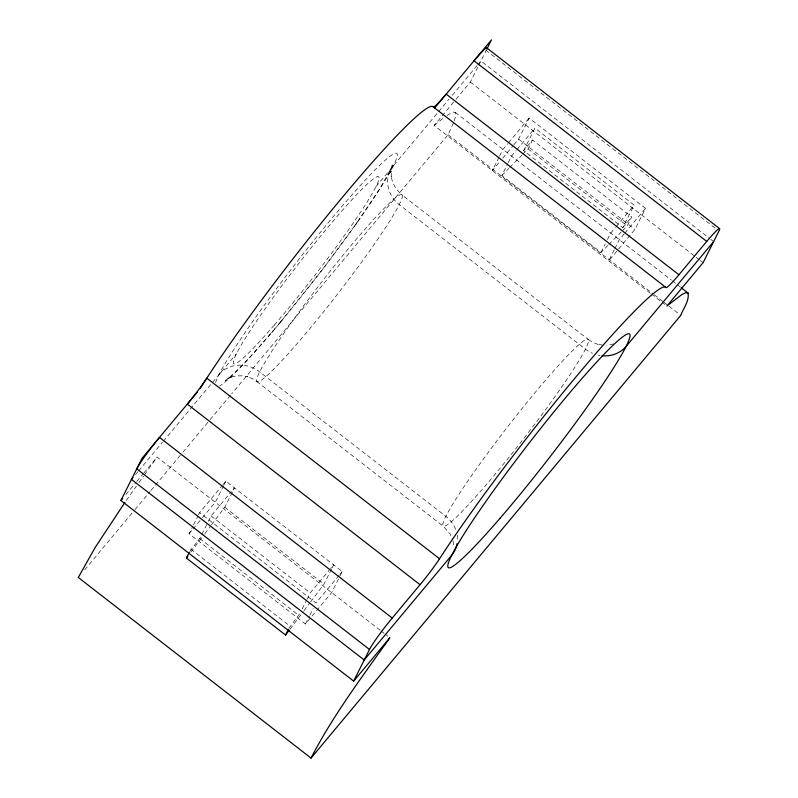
<?xml version="1.0" encoding="UTF-8"?>
<svg xmlns="http://www.w3.org/2000/svg" width="798" height="798" viewBox="0 0 798 798"><rect width="100%" height="100%" fill="white"/><g stroke="black" fill="none" stroke-linecap="round" stroke-linejoin="round"><path stroke-width="0.6" stroke-dasharray="3.99 2.99" d="M454.212 120.867L455.698 115.75L455.319 112.408L452.885 112.099L446.661 115.61M453.473 122.922L448.067 134.712L231.639 393.863M222.692 485.014L225.874 481.204L342.232 571.518L331.679 592.595L305.435 624.026L189.066 533.712L192.956 525.952M193.515 524.845L197.954 515.967M198.512 514.85L199.62 512.635L221.894 485.962M189.734 551.378L199.739 538.5L207.809 522.391M223.649 485.643L215.31 502.291L200.996 519.428M224.208 484.536L225.874 481.204M208.348 521.313L211.041 515.947L231.35 491.628M211.49 524.825L224.777 507.239L234.472 487.887L232.128 490.69M456.067 99.171L470.351 82.064L478.132 66.533M478.69 65.416L486.471 49.885M498.999 157.266L492.326 170.582L499.488 162.004M499.548 156.149L502.89 149.495L507.658 143.78M513.802 144.867L518.58 139.151L529.134 118.064L645.502 208.378L634.939 229.455L617.443 250.412M607.986 245.405L600.974 252.497L501.802 175.53L507.728 163.7M508.266 162.622L511.488 156.169L516.176 150.563M523.628 150.662L534.929 128.109L634.101 205.076L622.809 227.639L523.628 150.662L532.525 140.019L631.697 216.986L627.248 225.884L621.991 231.211M522.82 154.243L528.067 148.917L532.525 140.019M288.906 628.345L299.988 613.323M302.143 609.034L306.452 600.435M306.991 599.358L310.213 592.914L329.744 569.533M310.671 601.802L323.958 584.206L331.499 569.154M332.038 568.076L333.654 564.854L330.522 568.595M305.435 624.026L309.325 616.265M309.873 615.148L313.215 608.495M600.974 252.497L605.283 243.889M607.438 239.59L610.67 233.146L615.358 227.53M614.251 249.794L608.694 260.886L616.645 251.37M614.809 248.687L619.248 239.809L624.026 234.093M126.293 500.446L136.328 486.211M138.962 482.511L143.53 476.127M380.167 630.23L157.126 457.134L144.169 475.229M190.822 552.196L204.108 534.6M204.847 533.623L210.752 525.802M289.993 629.163L303.29 611.567M304.028 610.59L309.933 602.779M279.799 322.901L323 268.806L357.205 222.443L355.738 224.477L380.237 187.969L392.686 165.475L390.611 170.503L392.277 164.887L390.731 172.937L391.17 170.682L391.279 176.707L391.02 175.41C392.097 183.071 396.077 190.193 402.152 195.011A118.264 9.965 -52.2 0 1 298.382 342.182A118.264 9.965 -52.2 0 1 287.879 327.569A118.264 9.965 -52.2 0 1 402.152 195.011M135.461 474.64L137.845 471.778M138.643 470.83L162.533 442.222M163.331 441.274L236.388 353.783M376.008 186.602L449.065 99.122M452.247 95.301L476.935 65.745M477.723 64.798L480.915 60.987L709.721 238.552M125.815 494.63L135.989 482.441M136.777 481.503L143.042 474.002M143.82 473.064L157.126 457.134M650.39 293.255L434.142 125.426L455.289 100.109M84.688 569.832L134.204 510.54M135.002 509.583L150.174 491.408M150.972 490.451L182.124 453.154M182.922 452.197L209.276 420.646M210.073 419.688L230.831 394.82M508.456 142.832L529.134 118.064M189.066 533.712L192.248 529.902M193.046 528.954L200.198 520.386M502.67 158.194L513.014 145.815M516.964 149.625L534.929 128.109M616.136 226.592L634.101 205.076M622.809 227.639L631.697 216.986M339.05 575.328L315.988 602.949L199.62 512.635M339.848 574.37L342.232 571.518M624.824 233.136L645.502 208.378M281.155 321.285L271.709 332.497L273.355 330.532C258.073 347.878 243.33 366.023 225.315 380.646L229.704 377.354L226.841 379.17L232.138 376.676L230.193 377.354L236.078 375.958L242.133 375.808L247.959 376.865L246.941 376.496L252.248 378.611L257.185 381.803M501.802 175.53L508.805 168.428M509.683 167.54L521.942 155.121M608.854 244.517L621.113 232.098M434.142 125.426L444.187 117.436M613.752 343.938L606.62 345.115M602.999 345.205L597.163 344.147L598.181 344.517L592.874 342.402L588.335 339.509A118.264 9.965 -52.2 0 1 484.566 486.68A118.264 9.965 -52.2 0 1 474.062 472.077A118.264 9.965 -52.2 0 1 588.335 339.509L401.753 194.712M714.998 228.019L486.191 50.444A29.566 2.494 -52.2 0 0 486.59 49.576M710.699 239.32L713.641 241.604M470.351 82.064L695.228 256.587M696.215 257.355L699.158 259.639M700.145 260.397L703.088 262.692M518.58 139.151L634.939 229.455M528.067 148.917L627.248 225.884M455.319 112.408L671.427 280.128M672.405 280.886L676.315 283.928M677.293 284.686L680.225 286.961M448.067 134.712L653.303 293.993M654.28 294.751L663.118 301.614M664.106 302.372L668.026 305.425M669.013 306.183L680.794 315.33M651.368 294.003L664.943 304.537M256.786 381.504L443.369 526.301L450.262 534.291L452.745 539.687M224.777 507.239L323.958 584.206M381.135 630.979L384.047 633.233M385.015 633.991L387.928 636.245M211.041 515.947L310.213 592.914M199.739 538.5L298.921 615.477M190.852 549.154L290.023 626.121M453.015 540.864L453.882 546.71M215.54 382.701A147.81 12.459 -52.2 0 1 349.045 198.183A147.81 12.459 -52.2 0 1 364.726 211.669A147.81 12.459 -52.2 0 1 219.47 386.072M218.931 374.681A29.566 27.112 26.6 0 1 259.659 371.848L445.843 516.346A29.566 27.112 26.6 0 1 455.738 529.633M457.194 535.239A29.566 27.112 26.6 0 1 457.424 540.924M393.454 165.705A29.566 27.112 26.6 0 0 399.279 204.667L585.463 349.165A29.566 27.112 26.6 0 0 592.545 353.324M600.056 355.499A29.566 27.112 26.6 0 1 598.101 355.12M274.342 325.005A118.264 9.965 -52.2 0 0 378.94 177.056A118.264 9.965 -52.2 0 0 265.305 308.517A118.264 9.965 -52.2 0 0 274.342 325.005"/><path stroke-width="1.2" d="M124.947 502.391L95.201 547.428L78.294 577.473L311.03 758.1C333.075 715.377 362.132 676.854 389.863 637.752L353.654 681.113L120.917 500.486L142.034 458.321L197.306 392.137M289.255 630.141L285.564 635.028L186.393 558.051L189.176 552.495M487.019 48.778L491.468 39.9L434.621 107.979M285.564 635.028L288.347 629.462M353.654 681.113L369.494 649.492A29.566 2.494 -52.2 0 1 392.217 618.051L420.057 584.715A29.566 2.494 -52.2 0 0 439.528 558.76A206.951 17.436 -52.2 0 1 575.877 377.025A206.951 17.436 -52.2 0 1 666.041 287.529A29.566 2.494 -52.2 0 0 678.918 274.751L706.749 241.425A29.566 2.494 -52.2 0 1 718.918 231.061L703.088 262.692L666.879 306.043L681.721 294.671L685.622 292.726L688.046 293.036C689.512 300.876 683.377 308.237 680.794 315.33L311.03 758.1M186.393 558.051L187.869 556.096M133.067 477.503L131.48 479.408L364.207 660.026L451.668 555.308A29.566 27.112 26.6 0 0 457.084 543.687M120.917 500.486L122.683 498.381M713.641 241.604L626.191 346.322A29.566 27.112 26.6 0 1 602.041 355.748M486.91 48.03L719.636 228.647M706.749 241.425L474.022 60.798A29.566 2.494 -52.2 0 1 486.86 48.868M678.918 274.751L446.182 94.124A29.566 2.494 -52.2 0 1 433.304 106.912L666.041 287.529M681.203 287.719L688.046 293.036M439.528 558.76L206.802 378.132A29.566 2.494 -52.2 0 1 187.321 404.097L420.057 584.715M392.217 618.051L159.49 437.424A29.566 2.494 -52.2 0 0 136.757 468.865L369.494 649.492M200.258 388.387A206.951 17.436 -52.2 0 1 339.15 201.206A206.951 17.436 -52.2 0 1 433.523 107.241M500.077 518.221A147.81 12.459 -52.2 0 0 629.772 334.272A147.81 12.459 -52.2 0 0 486.94 499.957A147.81 12.459 -52.2 0 0 500.077 518.221"/></g></svg>
